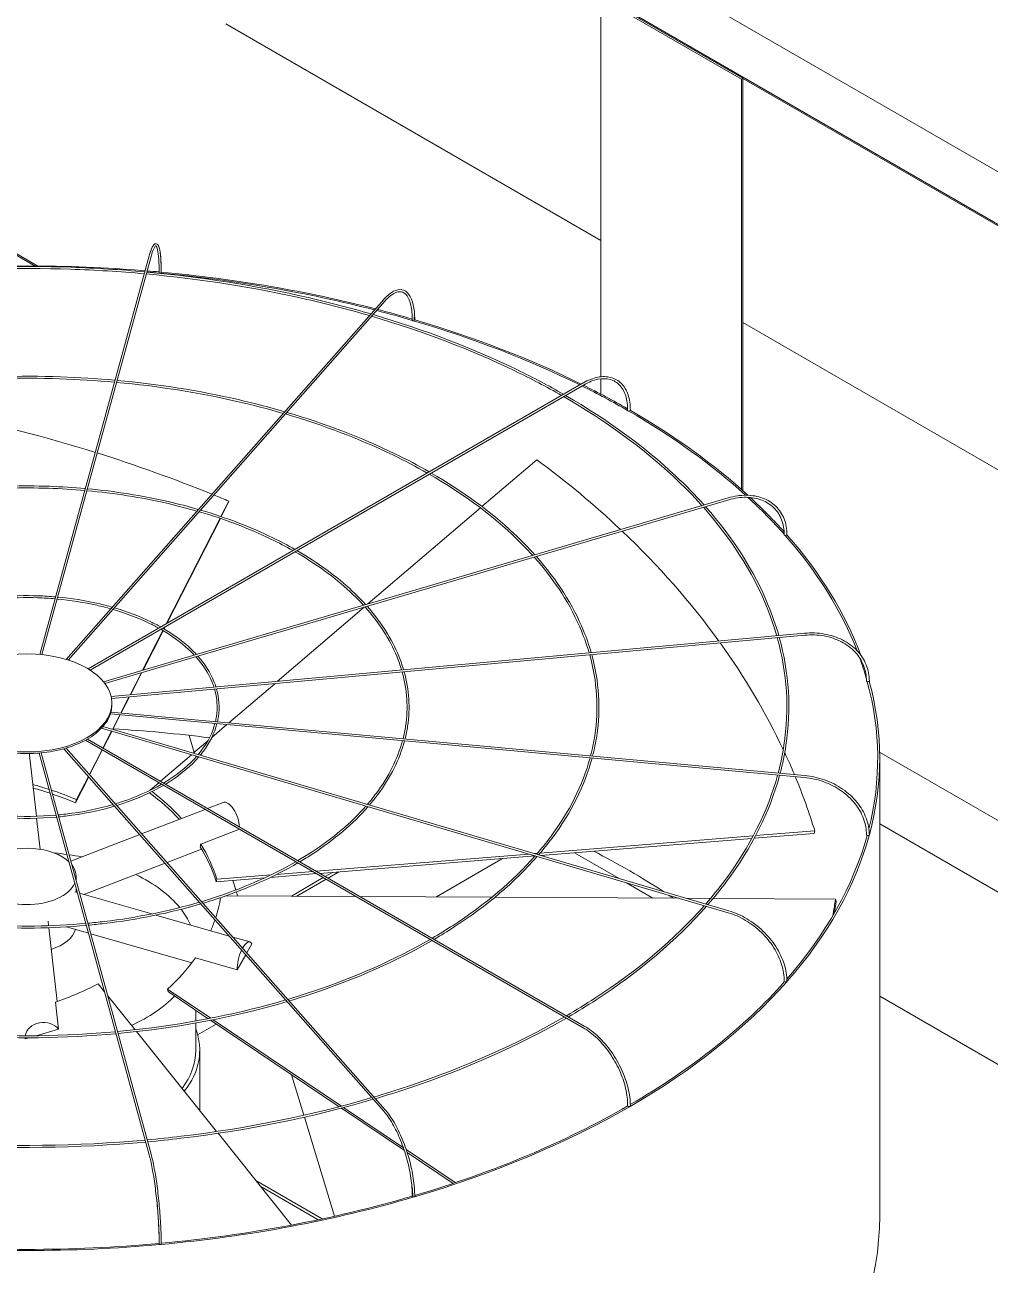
# Model space of a CAD drawing. Header units: millimetres. Extents: x -312439 to 477422, y -331570 to 212570.
# Drawn here: x 397939.3 to 398236.3, y 105498.6 to 105880.1 of the extents above; entities that cross this region are included whole.
import ezdxf

# ---------------------------------------------------------------- set-up
doc = ezdxf.new("R2010")
doc.units = ezdxf.units.MM

msp = doc.modelspace()

# ---------------------------------------------------------------- linework, layer by layer
at = {"color": 3, "linetype": 'Continuous', "lineweight": 0, "extrusion": (0, 0.816497, 0.57735)}
for p, q in [((398278.756, 105811.7), (398010.463, 105966.599)), ((398278.756, 105795.56), (398001.129, 105955.848)), ((397943.304, 105805.892), (397707.569, 105941.993)), ((398116.449, 105888.371), (398116.449, 105771.825)), ((398116.449, 105888.371), (398159.756, 105863.367)), ((398160.189, 105863.618), (398116.883, 105888.621)), ((398116.449, 105813.758), (398001.129, 105880.338)), ((398159.756, 105863.367), (398160.189, 105863.618)), ((398159.756, 105863.367), (398159.756, 105737.162)), ((398160.189, 105863.618), (398160.189, 105736.777)), ((398278.756, 105795.06), (398160.189, 105863.514)), ((398278.756, 105720.05), (398160.189, 105788.505)), ((398448.2, 105514.39), (398202.265, 105656.38)), ((398202.285, 105513.767), (398202.285, 105654.507)), ((398202.285, 105634.366), (398403.798, 105518.022)), ((398331.095, 105506.991), (398202.285, 105581.359))]:
    msp.add_line(p, q, dxfattribs=at)
at = {"color": 0, "linetype": 'Continuous', "lineweight": 0, "extrusion": (0, 0.816497, 0.57735)}
for p, q in [((397924.789, 105816.081), (397942.428, 105805.897)), ((397943.304, 105805.892), (397925.222, 105816.331)), ((397977.547, 105808.984), (397943.926, 105686.427)), ((397978.138, 105808.822), (397944.545, 105686.367)), ((398049.687, 105795.586), (397952.005, 105684.901)), ((397952.646, 105684.702), (398050.146, 105795.18)), ((397958.756, 105681.99), (398111.073, 105769.931)), ((398111.379, 105769.4), (397959.347, 105681.624)), ((398116.449, 105771.19), (398116.449, 105766.532)), ((398096.783, 105746.328), (398079.924, 105731.924)), ((398155.683, 105734.562), (397963.517, 105678.032)), ((398155.856, 105733.975), (397963.926, 105677.513)), ((397999.634, 105728.847), (398002.053, 105733.588)), ((398001.682, 105732.621), (398002.053, 105733.588)), ((398001.682, 105732.621), (397999.739, 105728.811)), ((398079.448, 105731.517), (398044.853, 105701.959)), ((397982.818, 105695.883), (397999.353, 105728.296)), ((397999.458, 105728.26), (397982.992, 105695.983)), ((398043.713, 105700.985), (398016.963, 105678.13)), ((397982.481, 105694.981), (397982.125, 105694.284)), ((397965.861, 105673.457), (398179.16, 105692.962)), ((398179.216, 105692.352), (397965.975, 105672.852)), ((397975.512, 105681.56), (397981.752, 105693.793)), ((397981.846, 105693.737), (397975.656, 105681.603)), ((397982.031, 105694.339), (397982.307, 105694.88)), ((397971.648, 105673.986), (397975.128, 105680.809)), ((397975.273, 105680.852), (397971.777, 105673.998)), ((398016.157, 105677.441), (398002.073, 105665.407)), ((397968.822, 105668.448), (397971.319, 105673.341)), ((397971.448, 105673.353), (397968.94, 105668.437)), ((397965.774, 105668.726), (398179.216, 105649.208)), ((397966.078, 105671.018), (397966.078, 105671.518)), ((397965.594, 105668.128), (398179.16, 105648.599)), ((397966.231, 105663.368), (397968.523, 105667.86)), ((397968.64, 105667.849), (397966.338, 105663.337)), ((398001.422, 105664.851), (397996.816, 105660.916)), ((398155.683, 105606.998), (397962.827, 105663.731)), ((398155.856, 105607.586), (397963.287, 105664.235)), ((397963.312, 105657.646), (397965.948, 105662.813)), ((397966.055, 105662.782), (397963.407, 105657.591)), ((397989.849, 105661.549), (397991.43, 105656.314)), ((397951.319, 105657.437), (398049.687, 105545.975)), ((397951.97, 105657.625), (398050.146, 105546.38)), ((397957.906, 105660.06), (398111.073, 105571.629)), ((398111.379, 105572.16), (397958.525, 105660.41)), ((397959.151, 105649.488), (397963.034, 105657.1)), ((397963.128, 105657.045), (397959.228, 105649.4)), ((397995.554, 105659.838), (397991.118, 105656.047)), ((397940.764, 105655.504), (397942.859, 105636.671)), ((397977.547, 105532.576), (397943.664, 105656.087)), ((397944.284, 105656.143), (397978.138, 105532.738)), ((397990.562, 105655.572), (397981.022, 105647.421)), ((397958.929, 105648.813), (397954.847, 105640.811)), ((397955.217, 105641.778), (397958.851, 105648.901)), ((397980.528, 105646.999), (397977.824, 105644.689)), ((397954.847, 105640.811), (397955.217, 105641.778)), ((397977.81, 105644.637), (397977.824, 105644.689)), ((397994.755, 105638.785), (397975.226, 105631.273)), ((398000.284, 105640.912), (397995.491, 105639.068)), ((397942.926, 105636.06), (397943.988, 105626.515)), ((397974.616, 105631.039), (397953.409, 105622.881)), ((397993.39, 105628.136), (398005.279, 105632.709)), ((398097.827, 105625.343), (398163.387, 105630.645)), ((398182.097, 105631.401), (398163.689, 105629.912)), ((398164.112, 105630.704), (398182.303, 105632.175)), ((398182.097, 105631.401), (398182.303, 105632.175)), ((397993.688, 105626.53), (397983.03, 105622.43)), ((398162.96, 105629.853), (398098.018, 105624.6)), ((398028.917, 105619.769), (398094.294, 105625.057)), ((398096.249, 105624.457), (398030.069, 105619.104)), ((398086.289, 105623.651), (398065.908, 105611.884)), ((398095.997, 105625.195), (398096.96, 105625.273)), ((398122.156, 105617.499), (398108.402, 105625.44)), ((397982.42, 105622.196), (397957.471, 105612.599)), ((397998.346, 105617.296), (398015.061, 105618.648)), ((398028.995, 105619.017), (398014.864, 105617.874)), ((398016.724, 105618.783), (398027.843, 105619.682)), ((398033.913, 105619.415), (398031.722, 105618.15)), ((398032.588, 105617.65), (398035.927, 105619.578)), ((397955.035, 105618.171), (397955.035, 105616.953)), ((398013.127, 105617.734), (397998.14, 105616.522)), ((397998.14, 105616.522), (397998.346, 105617.296)), ((398003.323, 105616.941), (398004.213, 105613.994)), ((398031.109, 105617.796), (398021.299, 105612.132)), ((398023.014, 105612.123), (398031.975, 105617.296)), ((398132.523, 105611.514), (398124.41, 105616.198)), ((397955.435, 105613.18), (397954.645, 105613.406)), ((397955.035, 105614.638), (397955.035, 105613.294)), ((397978.343, 105606.636), (397956.124, 105612.983)), ((398041.111, 105612.022), (398001.214, 105612.244)), ((398004.391, 105613.406), (398004.748, 105612.224)), ((398082.969, 105611.789), (398042.347, 105612.015)), ((398140.483, 105611.47), (398083.93, 105611.784)), ((398150.255, 105611.415), (398142.695, 105611.457)), ((398188.716, 105611.201), (398151.05, 105611.411)), ((398188.88, 105610.44), (398188.716, 105611.201)), ((397946.602, 105603.007), (397946.446, 105604.41)), ((398002.155, 105599.833), (397979.62, 105606.271)), ((397949.197, 105579.661), (397946.67, 105602.396)), ((397958.857, 105600.705), (397952.062, 105602.646)), ((397990.668, 105591.617), (397959.547, 105600.508)), ((398008.576, 105597.999), (398003.248, 105599.521)), ((398009.171, 105597.437), (398007.567, 105594.626)), ((398004.615, 105589.453), (397991.764, 105593.125)), ((398007.247, 105594.064), (398004.615, 105589.453)), ((397963.795, 105582.706), (397961.839, 105585.146)), ((397973.184, 105570.999), (397964.76, 105581.503)), ((397983.353, 105582.731), (397983.188, 105583.492)), ((397983.188, 105583.492), (397996.472, 105574.565)), ((397995.722, 105574.418), (397983.353, 105582.731)), ((397949.604, 105571.218), (397948.686, 105579.479)), ((397991.86, 105573.699), (397991.86, 105577.014)), ((397991.86, 105564.729), (397991.86, 105573.077)), ((398035.995, 105547.355), (397996.442, 105573.935)), ((397997.19, 105574.082), (398036.692, 105547.537)), ((397942.741, 105569.178), (397949.604, 105571.218)), ((397998.277, 105539.711), (397973.638, 105570.433)), ((397998.168, 105572.775), (397992.445, 105569.47)), ((397939.309, 105568.554), (397939.352, 105568.171)), ((397939.352, 105568.171), (397940.64, 105568.554)), ((397993.084, 105546.186), (397993.084, 105564.729)), ((398021.374, 105557.18), (398025.138, 105544.719)), ((398056.04, 105533.884), (398036.673, 105546.899)), ((398037.369, 105547.082), (398055.751, 105534.728)), ((398025.316, 105544.132), (398034.521, 105513.655)), ((398021.35, 105510.942), (397998.721, 105539.158)), ((398056.639, 105534.132), (398071.73, 105523.99)), ((398071.085, 105523.774), (398056.912, 105533.298)), ((398030.798, 105512.841), (398010.366, 105524.638)), ((398011.86, 105522.775), (398029.531, 105512.573))]:
    msp.add_line(p, q, dxfattribs=at)
at = {"color": 0, "linetype": 'Continuous', "lineweight": 0}
for centre, major_axis, ratio, start_param, end_param in [((397940.06, 105654.507), (-262.225, 0), 0.5773503, 4.5737285, 4.8518651), ((397940.06, 105654.507), (-261.613, 0), 0.5773503, 4.556469, 4.5713736), ((397940.06, 105654.507), (-262.225, 0), 0.5773503, 4.5571855, 4.5713361), ((397980.901, 105803.84), (0.306, -0.001), 0.5647458, 3.1415927, 4.5569919), ((397980.901, 105803.84), (0.306, -0.001), 0.5647458, 4.5569919, 6.1277883), ((397940.06, 105654.507), (-261.613, 0), 0.5773503, 4.2918428, 4.5551023), ((397980.948, 105804.014), (0.306, 0), 0.5773503, 5.7174869, 6.2831853), ((397940.06, 105654.507), (-262.225, 0), 0.5773503, 4.2917243, 4.5546375), ((397940.06, 105654.507), (-261.613, 0), 0.5773503, 4.242585, 4.2890574), ((397940.06, 105654.507), (-262.225, 0), 0.5773503, 4.2438111, 4.2889455), ((398058.791, 105789.228), (0.306, -0.003), 0.5659728, 3.1415927, 4.2460434), ((398058.791, 105789.228), (0.306, -0.003), 0.5659728, 4.2460434, 5.8168397), ((397940.06, 105654.507), (-261.613, 0), 0.5773503, 4.0051997, 4.2408431), ((398058.93, 105789.386), (0.306, 0), 0.5773503, 5.290332, 6.2831853), ((397940.06, 105654.507), (-262.225, 0), 0.5773503, 4.0050166, 4.2406095), ((397940.06, 105654.507), (-261.613, 0), 0.5773503, 3.9286416, 4.0018792), ((397940.06, 105654.507), (-262.225, 0), 0.5773503, 3.9309746, 4.001704), ((397940.43, 105612.791), (-236.033, 90.421), 0.5343599, 4.8289255, 5.0170065), ((398125.048, 105761.435), (0.306, -0.004), 0.5683066, 3.1415927, 3.9346429), ((398125.048, 105761.435), (0.306, -0.004), 0.5683066, 3.9346429, 5.5054392), ((397940.06, 105654.507), (-261.613, 0), 0.5773503, 3.7066773, 3.9265771), ((398125.264, 105761.56), (-0.306, 0), 0.5773503, 1.8326303, 3.1415927), ((397940.06, 105654.507), (-262.225, 0), 0.5773503, 3.705131, 3.9265633), ((397940.43, 105612.791), (-236.033, 90.421), 0.5343599, 4.6778989, 4.8264893), ((397940.265, 105612.599), (244.29, -64.884), 0.7560981, 0.9482496, 1.0897919), ((397940.43, 105612.791), (-236.033, 90.421), 0.5343599, 4.655659, 4.6753292), ((397940.06, 105654.507), (-261.613, 0), 0.5773503, 3.6151503, 3.7017035), ((397940.06, 105654.507), (-262.225, 0), 0.5773503, 3.6198551, 3.6998544), ((397940.265, 105612.599), (244.29, -64.884), 0.7560981, 0.7473423, 0.9452164), ((398173.187, 105723.182), (-0.306, 0.005), 0.5715189, 0, 0.4809344), ((398173.187, 105723.182), (-0.306, 0.005), 0.5715189, 0.4809344, 2.0517307), ((397940.06, 105654.507), (-261.613, 0), 0.5773503, 3.3623861, 3.6122993), ((398173.459, 105723.262), (-0.306, 0), 0.5773503, 1.5184711, 3.1415927), ((397940.06, 105654.507), (-262.225, 0), 0.5773503, 3.3525846, 3.6125039), ((397940.265, 105612.599), (244.29, -64.884), 0.7560981, 0.5676523, 0.7441319), ((397940.06, 105654.507), (-261.613, 0), 0.5773503, 3.3053341, 3.3466211), ((398198.495, 105678.212), (-0.306, 0.006), 0.5752952, 0, 0.1678974), ((398198.495, 105678.212), (-0.306, 0.006), 0.5752952, 0.1678974, 1.7386937), ((397940.06, 105654.507), (-261.613, 0), 0.5773503, 2.9976529, 3.2980059), ((398198.797, 105678.24), (-0.306, 0), 0.5773503, 1.2043118, 3.1415927), ((397940.06, 105654.507), (-262.225, 0), 0.5773503, 2.9856485, 3.2984345), ((397939.951, 105671.018), (-26.126, 0), 0.5773503, 2.6739221, 2.9809447), ((397939.951, 105671.018), (-26.126, 0), 0.5773503, 2.9880814, 3.1415927), ((397939.951, 105671.018), (-26.126, 0), 0.5773503, 2.3597628, 2.6667854), ((397940.06, 105513.267), (-261.613, 0), 0.5773503, 4.4965959, 4.611374), ((397939.951, 105671.018), (-26.126, 0), 0.5773503, 1.7314443, 2.0384669), ((397939.951, 105671.018), (-26.126, 0), 0.5773503, 2.0456036, 2.3526262), ((397939.951, 105671.018), (-26.126, 0), 0.5773503, 1.417285, 1.7243076), ((397935.271, 105654.893), (-5.494, -0.611), 0.8148193, 3.1415927, 3.239858), ((397940.265, 105612.599), (244.29, -64.884), 0.7560981, 0.5274276, 0.562586), ((397940.43, 105612.791), (56.639, -21.698), 0.5343599, 1.6636456, 1.7494756), ((397940.265, 105612.599), (244.29, -64.884), 0.7560981, 0.4379774, 0.5241031), ((397940.06, 105611.824), (-56.639, 21.698), 0.5343599, 4.7930664, 4.8825345), ((397940.43, 105612.791), (56.639, -21.698), 0.5343599, 1.5140664, 1.6514841), ((397940.06, 105611.824), (-56.639, 21.698), 0.5343599, 4.655659, 4.78086), ((397940.06, 105611.824), (58.621, -15.57), 0.7560981, 0.8715668, 1.0888975), ((397940.265, 105612.599), (58.621, -15.57), 0.7560981, 1.0889957, 1.0897919), ((397940.265, 105612.599), (58.621, -15.57), 0.7560981, 0.8588781, 1.0770864), ((398002.269, 105635.753), (-1.984, 5.159), 0.4527097, 4.0715694, 6.2831853), ((397940.06, 105654.507), (-261.613, 0), 0.5773503, 2.6753447, 2.9836943), ((397940.06, 105654.507), (-262.225, 0), 0.5773503, 2.6707914, 2.9843582), ((398198.495, 105630.928), (-0.306, 0.006), 0.5792658, 0, 1.4246091), ((398198.797, 105630.9), (-0.306, 0), 0.5773503, 0.8901525, 3.1415927), ((397940.06, 105618.171), (-14.976, 0), 0.5773503, 3.6916997, 5.4977871), ((397940.06, 105611.824), (58.621, -15.57), 0.7560981, 0.4379774, 0.6726233), ((397940.265, 105612.599), (58.621, -15.57), 0.7560981, 0.4379774, 0.6748983), ((397940.06, 105595.859), (-51.8, 0), 0.5773503, 4.4755897, 4.5522282), ((397940.06, 105595.859), (-51.8, 0), 0.5773503, 4.3841689, 4.46244), ((397940.06, 105513.267), (-261.613, 0), 0.5773503, 3.867145, 3.9833748), ((397940.06, 105618.171), (-14.976, 0), 0.5773503, 3.0357663, 3.5615783), ((397940.06, 105595.859), (-51.8, 0), 0.5773503, 3.5810046, 4.0125195), ((397940.06, 105618.171), (-14.976, 0), 0.5773503, 0.1968015, 2.9056449), ((397939.895, 105612.585), (59.282, 12.821), 0.7719474, 5.8595474, 5.99043), ((397940.06, 105513.267), (-261.613, 0), 0.5773503, 3.8494737, 3.8569689), ((397939.895, 105612.585), (247.048, 53.431), 0.7719474, 5.9775334, 6.0030301), ((397940.06, 105595.859), (-51.8, 0), 0.5773503, 3.3906549, 3.5616615), ((397940.06, 105611.824), (247.048, 53.431), 0.7719474, 5.9850347, 6.0030301), ((397939.895, 105612.585), (59.282, 12.821), 0.7719474, 5.7736505, 5.8452628), ((397940.06, 105603.264), (-14.976, 0), 0.5773503, 2.0838772, 2.9778132), ((398007.058, 105592.684), (1.518, 5.315), 0.3621096, 5.9116388, 7.2697762), ((397939.895, 105612.585), (59.282, 12.821), 0.7719474, 5.3512156, 5.5881365), ((398007.058, 105592.684), (1.518, 5.315), 0.3621096, 1.1204156, 2.3231422), ((397939.689, 105612.763), (-56.425, -22.248), 0.5660586, 1.5074553, 1.7443762), ((397940.06, 105654.507), (-262.225, 0), 0.5773503, 2.0421116, 2.6702774), ((397940.06, 105654.507), (-261.613, 0), 0.5773503, 2.358999, 2.669365), ((398173.187, 105585.958), (-0.306, 0.005), 0.5830421, 0, 1.1094484), ((398173.459, 105585.878), (-0.306, 0), 0.5773503, 0.5759933, 3.1415927), ((397940.06, 105595.859), (-51.8, 0), 0.5773503, 2.2375498, 2.6358707), ((397944.849, 105568.755), (5.494, 0.611), 0.8148193, 0.440938, 2.9148909), ((397940.06, 105564.729), (-53.025, 0), 0.5773503, 2.7158894, 3.3569527), ((397944.849, 105568.755), (5.494, 0.611), 0.8148193, 3.0505707, 3.1356266), ((397940.06, 105564.729), (-51.8, 0), 0.5773503, 2.7364581, 3.1415927), ((397940.06, 105654.507), (-261.613, 0), 0.5773503, 2.0437737, 2.355024), ((398125.048, 105547.704), (-0.306, 0.004), 0.5862544, 0, 0.7932918), ((398125.264, 105547.579), (-0.306, 0), 0.5773503, 0.261834, 3.1415927), ((397940.06, 105654.507), (-262.225, 0), 0.5773503, 1.7280308, 2.0415976), ((397940.06, 105654.507), (-261.613, 0), 0.5773503, 1.7289191, 2.0406845), ((398058.791, 105519.911), (-0.306, 0.003), 0.5885883, 0, 0.4763277), ((398058.93, 105519.754), (-0.306, 0), 0.5773503, 0, 3.1415927), ((397940.06, 105654.507), (-262.225, 0), 0.5773503, 1.4139544, 1.727034), ((397940.06, 105654.507), (-261.613, 0), 0.5773503, 1.41439, 1.726367), ((397980.901, 105505.3), (-0.306, 0.001), 0.5898153, 0, 0.1588369), ((397980.948, 105505.125), (-0.306, 0), 0.5773503, 0, 3.1415927)]:
    msp.add_ellipse(centre, major_axis=major_axis, ratio=ratio, start_param=start_param, end_param=end_param, dxfattribs=at)
msp.add_ellipse((397939.951, 105671.518), major_axis=(-26.126, 0), ratio=0.5773503, dxfattribs=at)
at = {"color": 3, "linetype": 'Continuous', "lineweight": 0}
for start_param, end_param in [(0, 2.3561945), (2.3561945, 3.1415927)]:
    msp.add_ellipse((397940.06, 105513.767), major_axis=(-262.225, 0), ratio=0.5773503, start_param=start_param, end_param=end_param, dxfattribs=at)
at = {"color": 0, "linetype": 'Continuous', "lineweight": 0}
for points, knots in [([(397981.255, 105804.014), (397981.255, 105805.718), (397981.203, 105807.235), (397981, 105809.753), (397980.851, 105810.753), (397980.449, 105812.175), (397980.224, 105812.69), (397979.438, 105812.805), (397979.19, 105812.658), (397978.639, 105812.072), (397978.331, 105811.418), (397977.852, 105810.036), (397977.699, 105809.538), (397977.547, 105808.984)], [4.712389, 4.712389, 4.712389, 4.712389, 5.0265482, 5.0265482, 5.3407075, 5.3407075, 5.6548668, 5.6548668, 5.8236028, 5.8236028, 6.1377621, 6.1377621, 6.2831853, 6.2831853, 6.2831853, 6.2831853]), ([(397978.138, 105808.822), (397978.456, 105809.983), (397978.776, 105810.874), (397979.332, 105811.955), (397979.581, 105812.105), (397979.608, 105812.105), (397979.812, 105811.956), (397980.165, 105810.791), (397980.309, 105809.941), (397980.52, 105807.698), (397980.582, 105806.268), (397980.595, 105804.379), (397980.595, 105804.112), (397980.594, 105803.841)], [0, 0, 0, 0, 0.3152669, 0.3152669, 0.6094726, 0.6094726, 0.9267406, 0.9267406, 1.2208373, 1.2208373, 1.5356304, 1.5356304, 1.5863402, 1.5863402, 1.5863402, 1.5863402]), ([(397980.873, 105810.15), (397980.882, 105810.09), (397980.891, 105810.028), (397981.043, 105808.941), (397981.137, 105807.638), (397981.2, 105805.4), (397981.209, 105804.64), (397981.207, 105803.839)], [1.10131175, 1.10131175, 1.10131175, 1.10131175, 1.12076762, 1.12076762, 1.43803566, 1.43803566, 1.5863026, 1.5863026, 1.5863026, 1.5863026]), ([(397976.209, 105804.104), (397968.714, 105804.782), (397961.162, 105805.25), (397936.934, 105806.065), (397920.176, 105805.595), (397903.694, 105804.104)], [5.342386, 5.342386, 5.342386, 5.342386, 5.43953692, 5.43953692, 5.65318828, 5.65318828, 5.65318828, 5.65318828]), ([(397976.044, 105803.504), (397968.526, 105804.182), (397960.95, 105804.648), (397936.832, 105805.447), (397920.209, 105804.978), (397903.859, 105803.504)], [5.34285963, 5.34285963, 5.34285963, 5.34285963, 5.44045758, 5.44045758, 5.65271466, 5.65271466, 5.65271466, 5.65271466]), ([(398045.323, 105790.641), (398039.046, 105792.47), (398032.625, 105794.136), (398010.175, 105799.27), (397993.568, 105801.897), (397976.664, 105803.448)], [5.03043397, 5.03043397, 5.03043397, 5.03043397, 5.12064091, 5.12064091, 5.34017784, 5.34017784, 5.34017784, 5.34017784]), ([(398045.771, 105791.149), (398039.483, 105792.987), (398033.052, 105794.661), (398010.513, 105799.835), (397993.82, 105802.484), (397976.828, 105804.048)], [5.02911205, 5.02911205, 5.02911205, 5.02911205, 5.11935362, 5.11935362, 5.33970837, 5.33970837, 5.33970837, 5.33970837]), ([(398059.236, 105789.386), (398059.236, 105791.101), (398059.085, 105792.65), (398058.489, 105795.276), (398058.044, 105796.354), (398056.863, 105797.939), (398056.114, 105798.445), (398054.474, 105798.729), (398053.615, 105798.556), (398051.801, 105797.636), (398050.837, 105796.85), (398049.813, 105795.727), (398049.75, 105795.657), (398049.687, 105795.586)], [4.712389, 4.712389, 4.712389, 4.712389, 5.0265482, 5.0265482, 5.3407075, 5.3407075, 5.6548668, 5.6548668, 5.9484515, 5.9484515, 6.2626108, 6.2626108, 6.2831853, 6.2831853, 6.2831853, 6.2831853]), ([(398050.146, 105795.18), (398051.06, 105796.216), (398051.968, 105796.982), (398053.651, 105797.904), (398054.417, 105798.06), (398055.758, 105797.825), (398056.356, 105797.431), (398057.383, 105796.033), (398057.799, 105795.028), (398058.351, 105792.525), (398058.491, 105791.034), (398058.485, 105789.327), (398058.485, 105789.279), (398058.484, 105789.231)], [0, 0, 0, 0, 0.3146448, 0.3146448, 0.6289116, 0.6289116, 0.9461796, 0.9461796, 1.2634477, 1.2634477, 1.5772832, 1.5772832, 1.5863402, 1.5863402, 1.5863402, 1.5863402]), ([(398104.424, 105766.092), (398099.821, 105768.721), (398095.029, 105771.239), (398076.531, 105780.179), (398061.708, 105785.831), (398045.973, 105790.451)], [4.71777189, 4.71777189, 4.71777189, 4.71777189, 4.80086127, 4.80086127, 5.02732174, 5.02732174, 5.02732174, 5.02732174]), ([(398105.038, 105766.446), (398100.423, 105769.092), (398095.619, 105771.626), (398077.069, 105780.622), (398062.203, 105786.309), (398046.42, 105790.958)], [4.71590946, 4.71590946, 4.71590946, 4.71590946, 4.79913358, 4.79913358, 5.02600568, 5.02600568, 5.02600568, 5.02600568]), ([(398059.088, 105790.24), (398059.093, 105790.036), (398059.097, 105789.829), (398059.098, 105789.49), (398059.098, 105789.359), (398059.097, 105789.227)], [7.805980691, 7.805980691, 7.805980691, 7.805980691, 7.845140151, 7.845140151, 7.869416781, 7.869416781, 7.869416781, 7.869416781]), ([(397967.066, 105770.776), (397961.482, 105771.279), (397955.856, 105771.627), (397937.739, 105772.238), (397925.185, 105771.889), (397912.837, 105770.776)], [5.34296141, 5.34296141, 5.34296141, 5.34296141, 5.43938168, 5.43938168, 5.65261288, 5.65261288, 5.65261288, 5.65261288]), ([(397966.901, 105770.176), (397961.294, 105770.679), (397955.645, 105771.025), (397937.636, 105771.62), (397925.218, 105771.272), (397913.002, 105770.176)], [5.34359392, 5.34359392, 5.34359392, 5.34359392, 5.44060854, 5.44060854, 5.65198037, 5.65198037, 5.65198037, 5.65198037]), ([(398125.571, 105761.56), (398125.571, 105763.286), (398125.334, 105764.881), (398124.401, 105767.66), (398123.702, 105768.844), (398121.904, 105770.664), (398120.805, 105771.3), (398118.337, 105771.951), (398116.971, 105771.968), (398114.106, 105771.399), (398112.607, 105770.811), (398111.099, 105769.946), (398111.086, 105769.938), (398111.073, 105769.931)], [3.1415927, 3.1415927, 3.1415927, 3.1415927, 3.4557519, 3.4557519, 3.7699112, 3.7699112, 4.0826965, 4.0826965, 4.3954482, 4.3954482, 4.7096075, 4.7096075, 4.712389, 4.712389, 4.712389, 4.712389]), ([(398111.379, 105769.4), (398112.817, 105770.23), (398114.248, 105770.791), (398116.948, 105771.326), (398118.214, 105771.301), (398120.466, 105770.687), (398121.452, 105770.1), (398123.075, 105768.406), (398123.711, 105767.298), (398124.556, 105764.65), (398124.764, 105763.113), (398124.742, 105761.439)], [1.5707963, 1.5707963, 1.5707963, 1.5707963, 1.8880644, 1.8880644, 2.2053324, 2.2053324, 2.5226004, 2.5226004, 2.8398685, 2.8398685, 3.1571365, 3.1571365, 3.1571365, 3.1571365]), ([(398018.79, 105760.576), (398014.137, 105761.928), (398009.379, 105763.159), (397992.618, 105766.99), (397980.181, 105768.957), (397967.521, 105770.12)], [5.03177949, 5.03177949, 5.03177949, 5.03177949, 5.12085286, 5.12085286, 5.34001919, 5.34001919, 5.34001919, 5.34001919]), ([(398019.238, 105761.084), (398014.575, 105762.444), (398009.807, 105763.684), (397992.956, 105767.555), (397980.433, 105769.544), (397967.685, 105770.72)], [5.03001504, 5.03001504, 5.03001504, 5.03001504, 5.11913743, 5.11913743, 5.33939405, 5.33939405, 5.33939405, 5.33939405]), ([(398147.616, 105732.189), (398144.879, 105735.242), (398141.94, 105738.235), (398129.259, 105750.07), (398117.901, 105758.338), (398105.038, 105765.74)], [4.40451603, 4.40451603, 4.40451603, 4.40451603, 4.48100319, 4.48100319, 4.71406654, 4.71406654, 4.71406654, 4.71406654]), ([(398148.266, 105732.38), (398145.534, 105735.442), (398142.6, 105738.444), (398129.91, 105750.34), (398118.534, 105758.653), (398105.651, 105766.093)], [4.40270972, 4.40270972, 4.40270972, 4.40270972, 4.47899466, 4.47899466, 4.71221436, 4.71221436, 4.71221436, 4.71221436]), ([(398063.1, 105742.233), (398059.707, 105744.164), (398056.178, 105746.015), (398042.37, 105752.684), (398031.247, 105756.923), (398019.44, 105760.387)], [4.7196458, 4.7196458, 4.7196458, 4.7196458, 4.80114658, 4.80114658, 5.02763075, 5.02763075, 5.02763075, 5.02763075]), ([(398063.714, 105742.588), (398060.31, 105744.535), (398056.768, 105746.401), (398042.908, 105753.127), (398031.742, 105757.4), (398019.887, 105760.894)], [4.71715813, 4.71715813, 4.71715813, 4.71715813, 4.79884427, 4.79884427, 5.02587671, 5.02587671, 5.02587671, 5.02587671]), ([(398095.548, 105716.872), (398093.538, 105719.103), (398091.383, 105721.291), (398081.916, 105730.119), (398073.382, 105736.326), (398063.715, 105741.882)], [4.40671458, 4.40671458, 4.40671458, 4.40671458, 4.48133637, 4.48133637, 4.71470569, 4.71470569, 4.71470569, 4.71470569]), ([(398096.2, 105717.064), (398094.193, 105719.303), (398092.043, 105721.5), (398082.568, 105730.389), (398074.015, 105736.641), (398064.328, 105742.235)], [4.40429576, 4.40429576, 4.40429576, 4.40429576, 4.47865981, 4.47865981, 4.7122362, 4.7122362, 4.7122362, 4.7122362]), ([(397957.926, 105737.459), (397954.252, 105737.788), (397950.552, 105738.016), (397938.542, 105738.423), (397930.192, 105738.194), (397921.977, 105737.459)], [5.34408303, 5.34408303, 5.34408303, 5.34408303, 5.43906993, 5.43906993, 5.65149126, 5.65149126, 5.65149126, 5.65149126]), ([(397957.761, 105736.859), (397954.064, 105737.188), (397950.34, 105737.414), (397938.44, 105737.805), (397930.225, 105737.578), (397922.141, 105736.859)], [5.34503474, 5.34503474, 5.34503474, 5.34503474, 5.44090812, 5.44090812, 5.65053954, 5.65053954, 5.65053954, 5.65053954]), ([(397992.713, 105731.028), (397989.672, 105731.911), (397986.564, 105732.718), (397975.4, 105735.286), (397967.048, 105736.615), (397958.546, 105737.403)], [5.03173968, 5.03173968, 5.03173968, 5.03173968, 5.11870396, 5.11870396, 5.33874043, 5.33874043, 5.33874043, 5.33874043]), ([(397992.265, 105730.52), (397989.234, 105731.395), (397986.137, 105732.193), (397975.062, 105734.721), (397966.796, 105736.028), (397958.381, 105736.803)], [5.03439168, 5.03439168, 5.03439168, 5.03439168, 5.12127422, 5.12127422, 5.3396756, 5.3396756, 5.3396756, 5.3396756]), ([(398173.766, 105723.262), (398173.766, 105724.994), (398173.466, 105726.644), (398172.291, 105729.614), (398171.414, 105730.933), (398169.173, 105733.1), (398167.81, 105733.948), (398164.739, 105735.089), (398163.032, 105735.383), (398159.443, 105735.396), (398157.562, 105735.115), (398155.683, 105734.562)], [4.712389, 4.712389, 4.712389, 4.712389, 5.0265482, 5.0265482, 5.3407075, 5.3407075, 5.6548668, 5.6548668, 5.969026, 5.969026, 6.2831853, 6.2831853, 6.2831853, 6.2831853]), ([(398155.856, 105733.975), (398157.672, 105734.509), (398159.485, 105734.776), (398162.919, 105734.753), (398164.541, 105734.463), (398167.433, 105733.363), (398168.704, 105732.553), (398170.778, 105730.495), (398171.583, 105729.246), (398172.648, 105726.423), (398172.908, 105724.848), (398172.88, 105723.187)], [0, 0, 0, 0, 0.317268, 0.317268, 0.6345361, 0.6345361, 0.9518041, 0.9518041, 1.2690722, 1.2690722, 1.5863402, 1.5863402, 1.5863402, 1.5863402]), ([(398021.785, 105718.38), (398019.6, 105719.615), (398017.331, 105720.8), (398008.211, 105725.199), (398000.791, 105728.024), (397992.915, 105730.331)], [4.72327264, 4.72327264, 4.72327264, 4.72327264, 4.80171455, 4.80171455, 5.02817129, 5.02817129, 5.02817129, 5.02817129]), ([(398022.4, 105718.736), (398020.203, 105719.986), (398017.921, 105721.186), (398008.75, 105725.642), (398001.286, 105728.501), (397993.362, 105730.838)], [4.71952861, 4.71952861, 4.71952861, 4.71952861, 4.7982649, 4.7982649, 5.02554265, 5.02554265, 5.02554265, 5.02554265]), ([(398170.617, 105692.18), (398169.73, 105695.289), (398168.653, 105698.38), (398163.075, 105711.917), (398156.573, 105722.093), (398148.067, 105731.683)], [4.09036759, 4.09036759, 4.09036759, 4.09036759, 4.16055829, 4.16055829, 4.40029723, 4.40029723, 4.40029723, 4.40029723]), ([(398171.238, 105692.237), (398170.352, 105695.356), (398169.277, 105698.457), (398163.705, 105712.047), (398157.209, 105722.257), (398148.716, 105731.874)], [4.08953528, 4.08953528, 4.08953528, 4.08953528, 4.15944113, 4.15944113, 4.39851052, 4.39851052, 4.39851052, 4.39851052]), ([(398043.488, 105701.557), (398042.202, 105702.969), (398040.829, 105704.355), (398034.577, 105710.178), (398028.868, 105714.322), (398022.402, 105718.029)], [4.41096312, 4.41096312, 4.41096312, 4.41096312, 4.4820009, 4.4820009, 4.71586354, 4.71586354, 4.71586354, 4.71586354]), ([(398044.141, 105701.749), (398042.858, 105703.17), (398041.49, 105704.564), (398035.228, 105710.448), (398029.501, 105714.636), (398023.015, 105718.383)], [4.40730528, 4.40730528, 4.40730528, 4.40730528, 4.47799052, 4.47799052, 4.71216027, 4.71216027, 4.71216027, 4.71216027]), ([(398112.906, 105686.903), (398112.251, 105689.165), (398111.463, 105691.414), (398107.298, 105701.513), (398102.405, 105709.161), (398096.001, 105716.367)], [4.09258463, 4.09258463, 4.09258463, 4.09258463, 4.16074385, 4.16074385, 4.40108815, 4.40108815, 4.40108815, 4.40108815]), ([(398113.527, 105686.96), (398112.874, 105689.232), (398112.088, 105691.491), (398107.928, 105701.643), (398103.04, 105709.325), (398096.65, 105716.558)], [4.09145544, 4.09145544, 4.09145544, 4.09145544, 4.15925512, 4.15925512, 4.39870409, 4.39870409, 4.39870409, 4.39870409]), ([(397948.786, 105704.142), (397947.023, 105704.296), (397945.248, 105704.404), (397939.346, 105704.608), (397935.199, 105704.499), (397931.117, 105704.142)], [5.34742678, 5.34742678, 5.34742678, 5.34742678, 5.43812478, 5.43812478, 5.64814751, 5.64814751, 5.64814751, 5.64814751]), ([(397948.621, 105703.542), (397946.835, 105703.696), (397945.036, 105703.802), (397939.244, 105703.99), (397935.232, 105703.883), (397931.281, 105703.542)], [5.34934775, 5.34934775, 5.34934775, 5.34934775, 5.44178794, 5.44178794, 5.64622654, 5.64622654, 5.64622654, 5.64622654]), ([(397965.739, 105700.463), (397964.331, 105700.861), (397962.894, 105701.227), (397957.507, 105702.452), (397953.411, 105703.1), (397949.241, 105703.486)], [5.04221465, 5.04221465, 5.04221465, 5.04221465, 5.12251796, 5.12251796, 5.33864709, 5.33864709, 5.33864709, 5.33864709]), ([(397966.188, 105700.972), (397964.769, 105701.379), (397963.322, 105701.752), (397957.845, 105703.017), (397953.663, 105703.687), (397949.406, 105704.086)], [5.03687901, 5.03687901, 5.03687901, 5.03687901, 5.11739529, 5.11739529, 5.33679188, 5.33679188, 5.33679188, 5.33679188]), ([(397980.467, 105694.525), (397979.492, 105695.064), (397978.484, 105695.584), (397974.053, 105697.715), (397970.336, 105699.124), (397966.39, 105700.276)], [4.73414686, 4.73414686, 4.73414686, 4.73414686, 4.80339703, 4.80339703, 5.02979007, 5.02979007, 5.02979007, 5.02979007]), ([(397981.085, 105694.882), (397980.097, 105695.437), (397979.075, 105695.971), (397974.591, 105698.157), (397970.831, 105699.602), (397966.838, 105700.783)], [4.72658474, 4.72658474, 4.72658474, 4.72658474, 4.79652126, 4.79652126, 5.0245472, 5.0245472, 5.0245472, 5.0245472]), ([(398055.197, 105681.626), (398054.775, 105683.044), (398054.275, 105684.455), (398051.523, 105691.118), (398048.241, 105696.233), (398043.943, 105701.052)], [4.09685918, 4.09685918, 4.09685918, 4.09685918, 4.16111414, 4.16111414, 4.40251946, 4.40251946, 4.40251946, 4.40251946]), ([(398055.818, 105681.683), (398055.398, 105683.112), (398054.9, 105684.532), (398052.153, 105691.248), (398048.877, 105696.397), (398044.592, 105701.244)], [4.09510983, 4.09510983, 4.09510983, 4.09510983, 4.15888353, 4.15888353, 4.39893942, 4.39893942, 4.39893942, 4.39893942]), ([(397991.422, 105686.241), (397990.864, 105686.835), (397990.275, 105687.419), (397987.237, 105690.236), (397984.355, 105692.317), (397981.088, 105694.177)], [4.42373247, 4.42373247, 4.42373247, 4.42373247, 4.48397953, 4.48397953, 4.71933502, 4.71933502, 4.71933502, 4.71933502]), ([(397992.079, 105686.434), (397991.523, 105687.036), (397990.937, 105687.628), (397987.888, 105690.506), (397984.988, 105692.632), (397981.702, 105694.531)], [4.41624247, 4.41624247, 4.41624247, 4.41624247, 4.47598634, 4.47598634, 4.71193426, 4.71193426, 4.71193426, 4.71193426]), ([(398171.049, 105649.955), (398171.804, 105652.811), (398172.401, 105655.681), (398174.502, 105669.559), (398173.812, 105680.675), (398170.786, 105691.581)], [3.77541609, 3.77541609, 3.77541609, 3.77541609, 3.83978539, 3.83978539, 4.08585643, 4.08585643, 4.08585643, 4.08585643]), ([(398171.667, 105649.899), (398172.421, 105652.762), (398173.016, 105655.639), (398175.113, 105669.555), (398174.424, 105680.705), (398171.406, 105691.638)], [3.77616248, 3.77616248, 3.77616248, 3.77616248, 3.84020832, 3.84020832, 4.08505688, 4.08505688, 4.08505688, 4.08505688]), ([(398199.103, 105678.24), (398199.103, 105679.976), (398198.77, 105681.684), (398197.471, 105684.87), (398196.506, 105686.347), (398194.041, 105688.926), (398192.543, 105690.027), (398189.163, 105691.748), (398187.282, 105692.368), (398183.32, 105693.07), (398181.24, 105693.152), (398179.16, 105692.962)], [4.712389, 4.712389, 4.712389, 4.712389, 5.0265482, 5.0265482, 5.3407075, 5.3407075, 5.6548668, 5.6548668, 5.969026, 5.969026, 6.2831853, 6.2831853, 6.2831853, 6.2831853]), ([(398179.216, 105692.352), (398181.231, 105692.536), (398183.246, 105692.454), (398187.069, 105691.765), (398188.878, 105691.16), (398192.109, 105689.489), (398193.531, 105688.424), (398195.85, 105685.945), (398196.747, 105684.532), (398197.932, 105681.494), (398198.219, 105679.869), (398198.188, 105678.218)], [6.2831853, 6.2831853, 6.2831853, 6.2831853, 6.6004533, 6.6004533, 6.9177214, 6.9177214, 7.2349894, 7.2349894, 7.5522575, 7.5522575, 7.8695255, 7.8695255, 7.8695255, 7.8695255]), ([(397997.481, 105676.348), (397997.297, 105676.924), (397997.086, 105677.497), (397995.747, 105680.722), (397994.077, 105683.305), (397991.884, 105685.738)], [4.10975269, 4.10975269, 4.10975269, 4.10975269, 4.16221832, 4.16221832, 4.40682155, 4.40682155, 4.40682155, 4.40682155]), ([(397998.105, 105676.405), (397997.922, 105676.991), (397997.712, 105677.574), (397996.377, 105680.853), (397994.713, 105683.47), (397992.534, 105685.929)], [4.10592526, 4.10592526, 4.10592526, 4.10592526, 4.15777238, 4.15777238, 4.39963811, 4.39963811, 4.39963811, 4.39963811]), ([(398113.344, 105655.232), (398113.886, 105657.306), (398114.315, 105659.389), (398115.885, 105669.748), (398115.362, 105678.105), (398113.076, 105686.304)], [3.77736844, 3.77736844, 3.77736844, 3.77736844, 3.83971259, 3.83971259, 4.08656564, 4.08656564, 4.08656564, 4.08656564]), ([(398113.962, 105655.175), (398114.502, 105657.256), (398114.93, 105659.347), (398116.496, 105669.744), (398115.974, 105678.135), (398113.696, 105686.36)], [3.77834287, 3.77834287, 3.77834287, 3.77834287, 3.84027623, 3.84027623, 4.08549455, 4.08549455, 4.08549455, 4.08549455]), ([(398055.636, 105660.509), (398055.965, 105661.804), (398056.229, 105663.105), (398057.267, 105669.945), (398056.912, 105675.539), (398055.37, 105681.027)], [3.78111281, 3.78111281, 3.78111281, 3.78111281, 3.83956511, 3.83956511, 4.08781837, 4.08781837, 4.08781837, 4.08781837]), ([(398056.253, 105660.453), (398056.581, 105661.755), (398056.844, 105663.062), (398057.878, 105669.94), (398057.524, 105675.569), (398055.99, 105681.084)], [3.78251471, 3.78251471, 3.78251471, 3.78251471, 3.8404098, 3.8404098, 4.0861992, 4.0861992, 4.0861992, 4.0861992]), ([(397997.922, 105665.787), (397998.043, 105666.302), (397998.143, 105666.82), (397998.65, 105670.141), (397998.462, 105672.972), (397997.663, 105675.75)], [3.79241111, 3.79241111, 3.79241111, 3.79241111, 3.83910744, 3.83910744, 4.09159713, 4.09159713, 4.09159713, 4.09159713]), ([(397998.538, 105665.73), (397998.658, 105666.253), (397998.758, 105666.778), (397999.26, 105670.137), (397999.074, 105673.002), (397998.283, 105675.807)], [3.79485754, 3.79485754, 3.79485754, 3.79485754, 3.8407928, 3.8407928, 4.08828416, 4.08828416, 4.08828416, 4.08828416]), ([(397992.59, 105655.614), (397992.971, 105656.066), (397993.334, 105656.523), (397995.644, 105659.608), (397997.021, 105662.372), (397997.771, 105665.185)], [3.47410339, 3.47410339, 3.47410339, 3.47410339, 3.51894345, 3.51894345, 3.77424927, 3.77424927, 3.77424927, 3.77424927]), ([(397993.23, 105655.426), (397993.574, 105655.84), (397993.903, 105656.259), (397996.221, 105659.373), (397997.629, 105662.22), (397998.39, 105665.129)], [3.48078418, 3.48078418, 3.48078418, 3.48078418, 3.52099532, 3.52099532, 3.77722211, 3.77722211, 3.77722211, 3.77722211]), ([(398044.652, 105640.299), (398045.598, 105641.396), (398046.492, 105642.507), (398051.224, 105648.836), (398053.966, 105654.319), (398055.478, 105659.908)], [3.46491265, 3.46491265, 3.46491265, 3.46491265, 3.51947788, 3.51947788, 3.77207122, 3.77207122, 3.77207122, 3.77207122]), ([(398045.296, 105640.109), (398046.203, 105641.169), (398047.061, 105642.243), (398051.802, 105648.601), (398054.575, 105654.168), (398056.097, 105659.852)], [3.46836695, 3.46836695, 3.46836695, 3.46836695, 3.52050672, 3.52050672, 3.77360482, 3.77360482, 3.77360482, 3.77360482]), ([(397981.966, 105646.877), (397982.561, 105647.231), (397983.144, 105647.592), (397987.045, 105650.123), (397989.889, 105652.532), (397992.151, 105655.105)], [3.15594616, 3.15594616, 3.15594616, 3.15594616, 3.1998122, 3.1998122, 3.45718678, 3.45718678, 3.45718678, 3.45718678]), ([(397982.573, 105646.526), (397983.077, 105646.831), (397983.573, 105647.14), (397987.518, 105649.702), (397990.465, 105652.216), (397992.798, 105654.915)], [3.16311142, 3.16311142, 3.16311142, 3.16311142, 3.20013863, 3.20013863, 3.46418527, 3.46418527, 3.46418527, 3.46418527]), ([(398096.711, 105624.985), (398098.224, 105626.725), (398099.65, 105628.491), (398106.804, 105638.064), (398110.911, 105646.267), (398113.184, 105654.632)], [3.46185589, 3.46185589, 3.46185589, 3.46185589, 3.51965328, 3.51965328, 3.77134922, 3.77134922, 3.77134922, 3.77134922]), ([(398097.357, 105624.795), (398098.829, 105626.499), (398100.219, 105628.227), (398107.382, 105637.829), (398111.52, 105646.115), (398113.804, 105654.575)], [3.46418406, 3.46418406, 3.46418406, 3.46418406, 3.52033986, 3.52033986, 3.7723822, 3.7723822, 3.7723822, 3.7723822]), ([(398148.761, 105609.673), (398150.845, 105612.06), (398152.805, 105614.483), (398162.381, 105627.3), (398167.852, 105638.219), (398170.888, 105649.355)], [3.46025293, 3.46025293, 3.46025293, 3.46025293, 3.51974047, 3.51974047, 3.77090484, 3.77090484, 3.77090484, 3.77090484]), ([(398149.408, 105609.482), (398151.451, 105611.833), (398153.375, 105614.219), (398162.959, 105627.064), (398168.461, 105638.067), (398171.507, 105649.298)], [3.4620089, 3.4620089, 3.4620089, 3.4620089, 3.52025567, 3.52025567, 3.77168417, 3.77168417, 3.77168417, 3.77168417]), ([(398199.103, 105630.9), (398199.103, 105632.636), (398198.77, 105634.401), (398197.477, 105637.811), (398196.516, 105639.457), (398194.063, 105642.471), (398192.572, 105643.84), (398189.204, 105646.171), (398187.329, 105647.132), (398183.374, 105648.556), (398181.296, 105649.018), (398179.216, 105649.208)], [4.712389, 4.712389, 4.712389, 4.712389, 5.0265482, 5.0265482, 5.3407075, 5.3407075, 5.6548668, 5.6548668, 5.969026, 5.969026, 6.2831853, 6.2831853, 6.2831853, 6.2831853]), ([(397967.102, 105640.479), (397967.842, 105640.702), (397968.574, 105640.934), (397973.699, 105642.646), (397977.765, 105644.449), (397981.357, 105646.521)], [2.837842, 2.837842, 2.837842, 2.837842, 2.88061564, 2.88061564, 3.14113288, 3.14113288, 3.14113288, 3.14113288]), ([(397967.547, 105639.974), (397968.179, 105640.167), (397968.805, 105640.367), (397974.013, 105642.101), (397978.244, 105643.987), (397981.969, 105646.168)], [2.84298262, 2.84298262, 2.84298262, 2.84298262, 2.8793398, 2.8793398, 3.14846238, 3.14846238, 3.14846238, 3.14846238]), ([(398179.16, 105648.599), (398181.176, 105648.414), (398183.192, 105647.963), (398187.023, 105646.573), (398188.837, 105645.634), (398192.081, 105643.364), (398193.51, 105642.033), (398195.841, 105639.115), (398196.742, 105637.528), (398197.932, 105634.26), (398198.219, 105632.579), (398198.188, 105630.934)], [0, 0, 0, 0, 0.317268, 0.317268, 0.6345361, 0.6345361, 0.9518041, 0.9518041, 1.2690722, 1.2690722, 1.5863402, 1.5863402, 1.5863402, 1.5863402]), ([(397949.513, 105637.083), (397950.308, 105637.159), (397951.101, 105637.244), (397956.943, 105637.946), (397961.854, 105638.94), (397966.454, 105640.286)], [2.52003494, 2.52003494, 2.52003494, 2.52003494, 2.56128493, 2.56128493, 2.82541727, 2.82541727, 2.82541727, 2.82541727]), ([(397949.678, 105636.483), (397950.391, 105636.552), (397951.103, 105636.629), (397957.05, 105637.334), (397962.142, 105638.368), (397966.902, 105639.78)], [2.52186126, 2.52186126, 2.52186126, 2.52186126, 2.55867334, 2.55867334, 2.83065097, 2.83065097, 2.83065097, 2.83065097]), ([(398023.281, 105623.023), (398024.68, 105623.843), (398026.042, 105624.683), (398034.01, 105629.853), (398039.685, 105634.656), (398044.209, 105639.791)], [3.14877196, 3.14877196, 3.14877196, 3.14877196, 3.19991213, 3.19991213, 3.45646828, 3.45646828, 3.45646828, 3.45646828]), ([(398023.891, 105622.671), (398025.197, 105623.442), (398026.471, 105624.231), (398034.483, 105629.432), (398040.262, 105634.34), (398044.856, 105639.6)], [3.15241617, 3.15241617, 3.15241617, 3.15241617, 3.2000755, 3.2000755, 3.46000178, 3.46000178, 3.46000178, 3.46000178]), ([(397930.844, 105636.425), (397931.56, 105636.361), (397932.278, 105636.304), (397938.332, 105635.889), (397943.751, 105635.947), (397949.058, 105636.425)], [2.20116261, 2.20116261, 2.20116261, 2.20116261, 2.23802396, 2.23802396, 2.51122637, 2.51122637, 2.51122637, 2.51122637]), ([(397931.009, 105637.026), (397931.76, 105636.959), (397932.513, 105636.9), (397938.459, 105636.506), (397943.73, 105636.565), (397948.894, 105637.026)], [2.2030547, 2.2030547, 2.2030547, 2.2030547, 2.24193573, 2.24193573, 2.50933428, 2.50933428, 2.50933428, 2.50933428]), ([(397993.247, 105627.261), (397993.305, 105627.48), (397993.35, 105627.732), (397993.383, 105628.051), (397993.387, 105628.093), (397993.39, 105628.136)], [27.2141577, 27.2141577, 27.2141577, 27.2141577, 28.9150445, 28.9150445, 29.1719106, 29.1719106, 29.1719106, 29.1719106]), ([(397993.627, 105610.422), (397995.279, 105610.915), (397996.911, 105611.43), (398007.334, 105614.908), (398015.476, 105618.517), (398022.671, 105622.669)], [2.8326444, 2.8326444, 2.8326444, 2.8326444, 2.88031456, 2.88031456, 3.14136267, 3.14136267, 3.14136267, 3.14136267]), ([(398064.595, 105599.171), (398066.798, 105600.455), (398068.941, 105601.773), (398080.975, 105609.583), (398089.482, 105616.78), (398096.267, 105624.477)], [3.14637947, 3.14637947, 3.14637947, 3.14637947, 3.19994276, 3.19994276, 3.45622926, 3.45622926, 3.45622926, 3.45622926]), ([(398065.205, 105598.818), (398067.315, 105600.054), (398069.37, 105601.321), (398081.448, 105609.161), (398090.059, 105616.463), (398096.914, 105624.286)], [3.14882268, 3.14882268, 3.14882268, 3.14882268, 3.20005174, 3.20005174, 3.4585926, 3.4585926, 3.4585926, 3.4585926]), ([(397994.073, 105609.916), (397995.617, 105610.379), (397997.143, 105610.862), (398007.648, 105614.363), (398015.955, 105618.055), (398023.283, 105622.315)], [2.83524734, 2.83524734, 2.83524734, 2.83524734, 2.87967423, 2.87967423, 3.14504801, 3.14504801, 3.14504801, 3.14504801]), ([(397958.653, 105603.766), (397960.347, 105603.924), (397962.035, 105604.104), (397973.869, 105605.52), (397983.739, 105607.519), (397992.979, 105610.231)], [2.51666009, 2.51666009, 2.51666009, 2.51666009, 2.56064993, 2.56064993, 2.826424, 2.826424, 2.826424, 2.826424]), ([(397958.818, 105603.166), (397960.43, 105603.317), (397962.038, 105603.488), (397973.977, 105604.908), (397984.026, 105606.948), (397993.426, 105609.724)], [2.517588, 2.517588, 2.517588, 2.517588, 2.55933958, 2.55933958, 2.82905034, 2.82905034, 2.82905034, 2.82905034]), ([(398105.898, 105575.324), (398108.909, 105577.074), (398111.836, 105578.872), (398127.936, 105589.321), (398139.271, 105598.909), (398148.316, 105609.165)], [3.14512292, 3.14512292, 3.14512292, 3.14512292, 3.19995757, 3.19995757, 3.45603404, 3.45603404, 3.45603404, 3.45603404]), ([(398106.51, 105574.971), (398109.426, 105576.673), (398112.265, 105578.42), (398128.409, 105588.9), (398139.849, 105598.593), (398148.964, 105608.975)], [3.14696065, 3.14696065, 3.14696065, 3.14696065, 3.20003933, 3.20003933, 3.45780979, 3.45780979, 3.45780979, 3.45780979]), ([(398173.766, 105585.878), (398173.766, 105587.61), (398173.466, 105589.425), (398172.304, 105593.045), (398171.441, 105594.851), (398169.236, 105598.28), (398167.895, 105599.903), (398164.864, 105602.813), (398163.175, 105604.099), (398159.61, 105606.209), (398157.735, 105607.033), (398155.856, 105607.586)], [4.712389, 4.712389, 4.712389, 4.712389, 5.0265482, 5.0265482, 5.3407075, 5.3407075, 5.6548668, 5.6548668, 5.969026, 5.969026, 6.2831853, 6.2831853, 6.2831853, 6.2831853]), ([(397921.869, 105603.709), (397923.407, 105603.57), (397924.949, 105603.449), (397936.972, 105602.645), (397947.613, 105602.768), (397958.034, 105603.709)], [2.20108803, 2.20108803, 2.20108803, 2.20108803, 2.24097619, 2.24097619, 2.51130095, 2.51130095, 2.51130095, 2.51130095]), ([(398155.683, 105606.998), (398157.499, 105606.464), (398159.318, 105605.662), (398162.777, 105603.604), (398164.416, 105602.348), (398167.349, 105599.506), (398168.643, 105597.922), (398170.753, 105594.586), (398171.57, 105592.835), (398172.648, 105589.345), (398172.908, 105587.607), (398172.88, 105585.963)], [6.2831853, 6.2831853, 6.2831853, 6.2831853, 6.6004533, 6.6004533, 6.9177214, 6.9177214, 7.2349894, 7.2349894, 7.5522575, 7.5522575, 7.8695255, 7.8695255, 7.8695255, 7.8695255]), ([(397921.705, 105603.109), (397923.207, 105602.972), (397924.715, 105602.852), (397936.845, 105602.028), (397947.635, 105602.149), (397958.198, 105603.109)], [2.20014358, 2.20014358, 2.20014358, 2.20014358, 2.23901367, 2.23901367, 2.5122454, 2.5122454, 2.5122454, 2.5122454]), ([(398020.152, 105580.366), (398022.716, 105581.127), (398025.248, 105581.925), (398040.969, 105587.17), (398053.187, 105592.585), (398063.984, 105598.816)], [2.8309089, 2.8309089, 2.8309089, 2.8309089, 2.8802112, 2.8802112, 3.14143931, 3.14143931, 3.14143931, 3.14143931]), ([(398020.599, 105579.86), (398023.054, 105580.592), (398025.48, 105581.357), (398041.283, 105586.625), (398053.666, 105592.123), (398064.596, 105598.463)], [2.8326515, 2.8326515, 2.8326515, 2.8326515, 2.87978381, 2.87978381, 3.14390081, 3.14390081, 3.14390081, 3.14390081]), ([(397967.793, 105570.449), (397970.386, 105570.689), (397972.97, 105570.963), (397990.795, 105573.095), (398005.623, 105576.098), (398019.504, 105580.175)], [2.51553267, 2.51553267, 2.51553267, 2.51553267, 2.56043494, 2.56043494, 2.82676017, 2.82676017, 2.82676017, 2.82676017]), ([(397967.957, 105569.849), (397970.469, 105570.083), (397972.972, 105570.348), (397990.902, 105572.483), (398005.91, 105575.527), (398019.951, 105579.668)], [2.51615458, 2.51615458, 2.51615458, 2.51615458, 2.55956039, 2.55956039, 2.82851318, 2.82851318, 2.82851318, 2.82851318]), ([(398046.669, 105550.32), (398050.148, 105551.35), (398053.582, 105552.43), (398074.6, 105559.442), (398090.89, 105566.661), (398105.287, 105574.97)], [2.83000203, 2.83000203, 2.83000203, 2.83000203, 2.88015896, 2.88015896, 3.14141755, 3.14141755, 3.14141755, 3.14141755]), ([(398047.116, 105549.814), (398050.486, 105550.815), (398053.814, 105551.863), (398074.914, 105558.897), (398091.369, 105566.2), (398105.899, 105574.616)], [2.83131179, 2.83131179, 2.83131179, 2.83131179, 2.87983823, 2.87983823, 3.14326557, 3.14326557, 3.14326557, 3.14326557]), ([(397912.565, 105569.792), (397914.854, 105569.583), (397917.15, 105569.401), (397935.358, 105568.167), (397951.518, 105568.352), (397967.338, 105569.792)], [2.19980176, 2.19980176, 2.19980176, 2.19980176, 2.23934285, 2.23934285, 2.51258722, 2.51258722, 2.51258722, 2.51258722]), ([(397912.729, 105570.392), (397915.053, 105570.181), (397917.385, 105569.997), (397935.485, 105568.785), (397951.497, 105568.97), (397967.173, 105570.392)], [2.20043103, 2.20043103, 2.20043103, 2.20043103, 2.24065263, 2.24065263, 2.51195795, 2.51195795, 2.51195795, 2.51195795]), ([(398111.073, 105571.629), (398112.51, 105570.799), (398113.953, 105569.7), (398116.7, 105567.073), (398118.003, 105565.546), (398120.336, 105562.216), (398121.366, 105560.414), (398123.046, 105556.72), (398123.697, 105554.827), (398124.556, 105551.144), (398124.764, 105549.355), (398124.742, 105547.708)], [1.5707963, 1.5707963, 1.5707963, 1.5707963, 1.8880644, 1.8880644, 2.2053324, 2.2053324, 2.5226004, 2.5226004, 2.8398685, 2.8398685, 3.1571365, 3.1571365, 3.1571365, 3.1571365]), ([(398125.571, 105547.579), (398125.571, 105549.305), (398125.334, 105551.16), (398124.416, 105554.955), (398123.733, 105556.894), (398121.989, 105560.673), (398120.928, 105562.512), (398118.527, 105565.911), (398117.189, 105567.472), (398114.362, 105570.165), (398112.873, 105571.297), (398111.379, 105572.16)], [3.1415927, 3.1415927, 3.1415927, 3.1415927, 3.4557519, 3.4557519, 3.7699112, 3.7699112, 4.0840704, 4.0840704, 4.3982297, 4.3982297, 4.712389, 4.712389, 4.712389, 4.712389]), ([(397976.93, 105537.143), (397980.422, 105537.466), (397983.903, 105537.834), (398007.718, 105540.681), (398027.501, 105544.688), (398046.021, 105550.129)], [2.51495522, 2.51495522, 2.51495522, 2.51495522, 2.56032682, 2.56032682, 2.8268898, 2.8268898, 2.8268898, 2.8268898]), ([(397977.094, 105536.543), (397980.506, 105536.859), (397983.905, 105537.219), (398007.825, 105540.069), (398027.789, 105544.117), (398046.468, 105549.622)], [2.51542291, 2.51542291, 2.51542291, 2.51542291, 2.55967055, 2.55967055, 2.82820543, 2.82820543, 2.82820543, 2.82820543]), ([(398059.236, 105519.754), (398059.236, 105521.469), (398059.085, 105523.35), (398058.498, 105527.267), (398058.061, 105529.301), (398056.945, 105533.328), (398056.266, 105535.32), (398054.729, 105539.069), (398053.872, 105540.826), (398052.06, 105543.938), (398051.107, 105545.291), (398050.146, 105546.38)], [4.712389, 4.712389, 4.712389, 4.712389, 5.0265482, 5.0265482, 5.3407075, 5.3407075, 5.6548668, 5.6548668, 5.969026, 5.969026, 6.2831853, 6.2831853, 6.2831853, 6.2831853]), ([(398049.687, 105545.975), (398050.601, 105544.939), (398051.521, 105543.634), (398053.282, 105540.608), (398054.122, 105538.884), (398055.627, 105535.198), (398056.292, 105533.237), (398057.379, 105529.277), (398057.801, 105527.278), (398058.36, 105523.446), (398058.497, 105521.614), (398058.485, 105519.943), (398058.485, 105519.929), (398058.484, 105519.914)], [6.2831853, 6.2831853, 6.2831853, 6.2831853, 6.5978301, 6.5978301, 6.9149527, 6.9149527, 7.2322207, 7.2322207, 7.5494887, 7.5494887, 7.8667568, 7.8667568, 7.8695255, 7.8695255, 7.8695255, 7.8695255]), ([(397903.428, 105536.486), (397906.503, 105536.206), (397909.587, 105535.961), (397933.87, 105534.318), (397955.399, 105534.566), (397976.475, 105536.486)], [2.19964371, 2.19964371, 2.19964371, 2.19964371, 2.23950729, 2.23950729, 2.51274527, 2.51274527, 2.51274527, 2.51274527]), ([(397903.593, 105537.086), (397906.702, 105536.804), (397909.822, 105536.557), (397933.997, 105534.935), (397955.378, 105535.184), (397976.31, 105537.086)], [2.20011555, 2.20011555, 2.20011555, 2.20011555, 2.24049017, 2.24049017, 2.51227343, 2.51227343, 2.51227343, 2.51227343]), ([(397977.547, 105532.576), (397977.866, 105531.416), (397978.186, 105529.985), (397978.796, 105526.719), (397979.087, 105524.882), (397979.607, 105520.993), (397979.837, 105518.942), (397980.213, 105514.833), (397980.359, 105512.775), (397980.552, 105508.857), (397980.599, 105506.998), (397980.594, 105505.322), (397980.594, 105505.311), (397980.594, 105505.301)], [6.2831853, 6.2831853, 6.2831853, 6.2831853, 6.5984522, 6.5984522, 6.9157202, 6.9157202, 7.2329883, 7.2329883, 7.5502563, 7.5502563, 7.8675244, 7.8675244, 7.8695255, 7.8695255, 7.8695255, 7.8695255]), ([(397981.255, 105505.125), (397981.255, 105506.829), (397981.203, 105508.719), (397981.002, 105512.689), (397980.852, 105514.769), (397980.469, 105518.918), (397980.235, 105520.986), (397979.708, 105524.909), (397979.414, 105526.763), (397978.793, 105530.079), (397978.466, 105531.541), (397978.138, 105532.738)], [4.712389, 4.712389, 4.712389, 4.712389, 5.0265482, 5.0265482, 5.3407075, 5.3407075, 5.6548668, 5.6548668, 5.969026, 5.969026, 6.2831853, 6.2831853, 6.2831853, 6.2831853]), ([(397980.642, 105505.125), (397980.642, 105506.817), (397980.591, 105508.697), (397980.39, 105512.649), (397980.241, 105514.721), (397979.926, 105518.137), (397979.784, 105519.483), (397979.627, 105520.799)], [4.71238898, 4.71238898, 4.71238898, 4.71238898, 5.02654825, 5.02654825, 5.34070751, 5.34070751, 5.54584713, 5.54584713, 5.54584713, 5.54584713])]:
    msp.add_open_spline(points, degree=3, knots=knots, dxfattribs=at)
msp.add_open_spline([(398058.623, 105519.754), (398058.623, 105520.694), (398058.577, 105521.688), (398058.486, 105522.721)], degree=3, dxfattribs=at)

doc.saveas('drawing.dxf')
